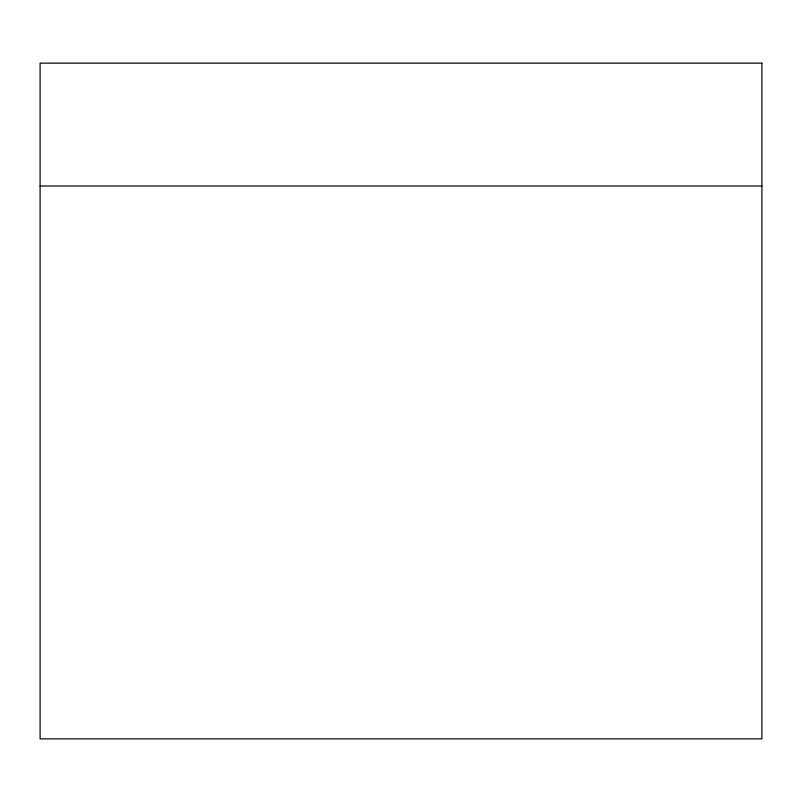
<?xml version="1.0" encoding="UTF-8"?>
<svg xmlns="http://www.w3.org/2000/svg" width="802" height="802" viewBox="0 0 802 802"><rect width="100%" height="100%" fill="white"/><g stroke="black" fill="none" stroke-linecap="round" stroke-linejoin="round"><path stroke-width="1.2" d="M40.1 185.994L761.9 185.994M761.9 63.137L40.1 63.137L40.1 738.863L761.9 738.863L761.9 63.137"/></g></svg>
